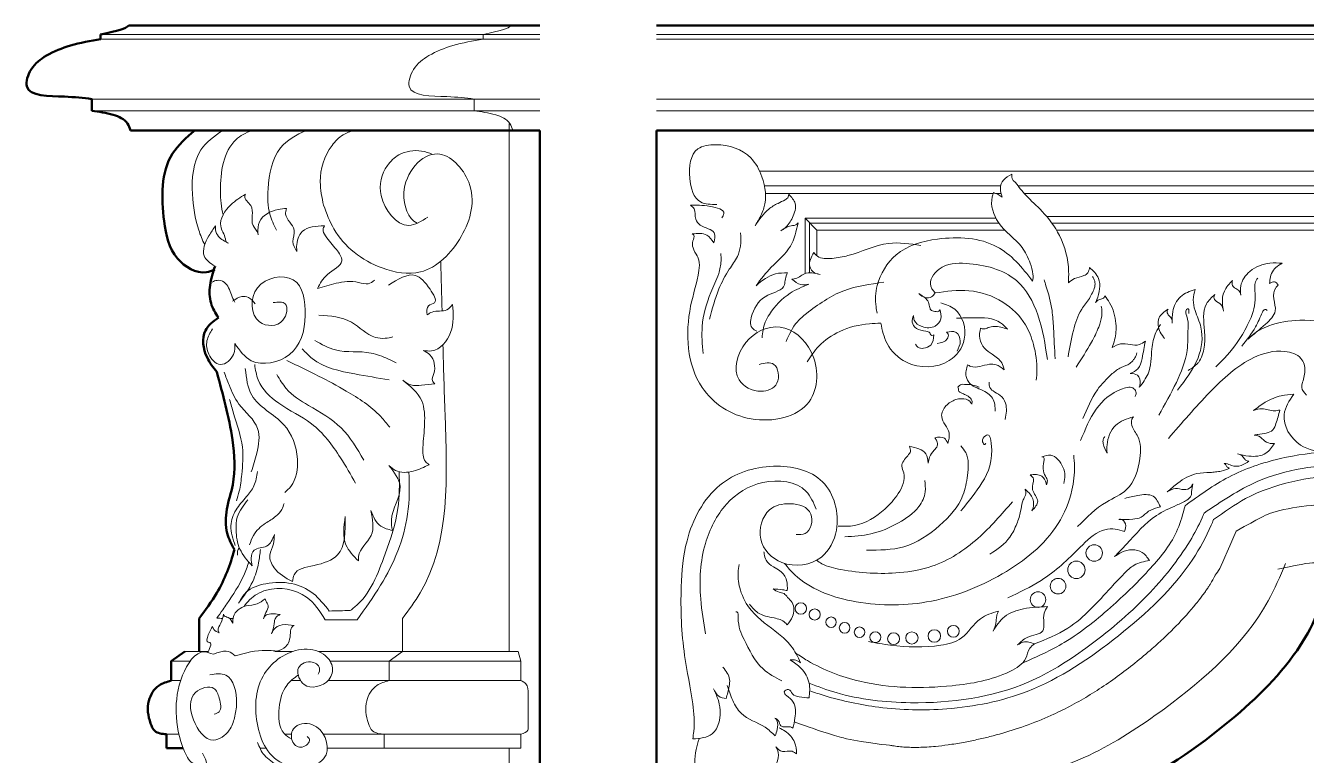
# Model space of a CAD drawing. Header units: millimetres. Extents: x -843 to 3, y 6 to 1206.
# Drawn here: x -843.4 to -355.3, y 927.6 to 1206 of the extents above; entities that cross this region are included whole.
import ezdxf

# ---------------------------------------------------------------- set-up
doc = ezdxf.new("R2010")
doc.units = ezdxf.units.MM
doc.layers.add('0model', color=7, linetype='Continuous')

msp = doc.modelspace()

# ---------------------------------------------------------------- linework, layer by layer
at = {"lineweight": 50}
for p, q in [((-814.83, 1202.69), (-814.83, 1200.84)), ((-818.24, 1178.02), (-818.24, 1173.52)), ((-803.45, 1166.03), (-647.49, 1166.03)), ((-647.49, 6.03), (-647.49, 1166.03)), ((-602.94, 1166.03), (3.13, 1166.03)), ((-602.94, 6.03), (-602.94, 1166.03)), ((-777.22, 967.21), (-777.22, 979.9)), ((-782.77, 967.21), (-787.93, 963.64)), ((-787.93, 963.64), (-787.93, 956.18)), ((-789.79, 930.42), (-789.79, 935.69)), ((-783.39, 930.42), (-789.79, 930.42))]:
    msp.add_line(p, q, dxfattribs=at)
at = {"lineweight": 5}
for p, q in [((-814.83, 1202.69), (-647.49, 1202.69)), ((-669.08, 1202.69), (-669.08, 1200.84)), ((-602.94, 1202.69), (3.13, 1202.69)), ((-814.83, 1200.84), (-647.49, 1200.84)), ((-602.94, 1200.84), (3.13, 1200.84)), ((-818.24, 1178.02), (-647.49, 1178.02)), ((-672.49, 1178.02), (-672.49, 1173.52)), ((-602.94, 1178.02), (3.13, 1178.02)), ((-818.24, 1173.52), (-647.49, 1173.52)), ((-602.94, 1173.52), (3.13, 1173.52)), ((-659.08, 1168.61), (-659.08, 967.21)), ((-256.83, 1150.5), (-563.63, 1150.5)), ((-471.78, 1144.89), (-561.82, 1144.89)), ((-263.21, 1144.89), (-465.17, 1144.89)), ((-474.67, 1142.03), (-561.45, 1142.03)), ((-471.65, 1142.03), (-473.74, 1142.03)), ((-266.4, 1142.03), (-462.83, 1142.03)), ((-473.68, 1132.6), (-546.24, 1132.6)), ((-546.24, 1132.6), (-546.24, 1111.43)), ((-546.24, 1132.6), (-541.83, 1128)), ((-274.29, 1133.19), (-454.21, 1133.19)), ((-472.5, 1130.66), (-544.66, 1130.66)), ((-544.66, 1130.66), (-544.66, 1111.7)), ((-470.22, 1128), (-541.83, 1128)), ((-541.83, 1128), (-541.83, 1127.7)), ((-541.83, 1118.19), (-541.83, 1127.7)), ((-276.01, 1130.66), (-452.24, 1130.66)), ((-279.42, 1128), (-450.51, 1128)), ((-699.72, 967.21), (-699.72, 979.9)), ((-773.85, 967.21), (-782.77, 967.21)), ((-781.04, 967.21), (-781.04, 967.21)), ((-741.83, 967.21), (-748.46, 967.21)), ((-741.83, 967.21), (-746.52, 967.21)), ((-655.75, 967.21), (-731.7, 967.21)), ((-699.72, 967.21), (-704.88, 963.64)), ((-655.75, 967.21), (-654.66, 963.64)), ((-780.68, 963.64), (-787.93, 963.64)), ((-654.66, 963.64), (-727.39, 963.64)), ((-697.63, 963.64), (-704.88, 963.64)), ((-704.88, 963.64), (-704.88, 956.18)), ((-654.66, 956.18), (-654.66, 963.64)), ((-784.31, 956.18), (-787.93, 956.18)), ((-738.57, 956.18), (-742.2, 956.18)), ((-713.98, 956.18), (-728.11, 956.18)), ((-654.66, 956.18), (-713.98, 956.18)), ((-701.26, 956.18), (-704.88, 956.18)), ((-785.03, 935.69), (-789.7, 935.69)), ((-742.11, 935.69), (-744.63, 935.69)), ((-699.62, 935.69), (-729.95, 935.69)), ((-706.73, 930.42), (-706.73, 935.69)), ((-701.98, 935.69), (-706.65, 935.69)), ((-699.62, 935.69), (-655.59, 935.69)), ((-654.66, 935.75), (-655.59, 935.69)), ((-654.66, 930.42), (-654.66, 935.75)), ((-751.79, 930.42), (-754.11, 930.42)), ((-701.61, 930.42), (-728.44, 930.42)), ((-700.34, 930.42), (-706.73, 930.42)), ((-701.61, 930.42), (-654.66, 930.42)), ((-659.08, 930.42), (-659.08, 896.84))]:
    msp.add_line(p, q, dxfattribs=at)
for centre, radius in [((-436.13, 1004.85), 3.15), ((-442.92, 998.42), 3.31), ((-449.92, 992.19), 2.97), ((-457.55, 987.06), 2.97), ((-547.96, 983.67), 2.2), ((-542.68, 981.38), 2.13), ((-536.43, 978.45), 2), ((-531.27, 976.28), 2.02), ((-525.58, 974.61), 2.01), ((-489.82, 974.98), 2.26), ((-519.56, 972.72), 2.07), ((-512.62, 972.14), 2.26), ((-505.62, 972.43), 2.33), ((-497.07, 973.18), 2.38)]:
    msp.add_circle(centre, radius, dxfattribs=at)
at = {"lineweight": 50}
msp.add_open_spline([(-814.83, 1202.69), (-808.03, 1204.01), (-805.29, 1204.91), (-804.05, 1206.03)], degree=3, dxfattribs=at)
at = {"lineweight": 5}
for points in [[(-669.08, 1202.69), (-662.28, 1204.01), (-659.54, 1204.91), (-658.3, 1206.03)], [(-684.72, 1097.2), (-684.88, 1103.42), (-685.02, 1109.61), (-685.17, 1115.81)], [(-770.53, 979.96), (-769.8, 979.94), (-769.07, 979.92), (-768.34, 979.9)], [(-765.65, 979.83), (-764.75, 979.81), (-763.85, 979.79), (-764.3, 979.8)]]:
    msp.add_open_spline(points, degree=3, dxfattribs=at)
at = {"lineweight": 50}
for points in [[(-814.83, 1200.84), (-826.37, 1198.38), (-835.47, 1194.58), (-841.32, 1189.26), (-842.98, 1182.88), (-828.64, 1178.94), (-818.24, 1178.02)], [(-818.24, 1173.52), (-810, 1171.96), (-804.61, 1168.7), (-803.45, 1166.03)], [(-778.99, 1166.03), (-787.43, 1157.18), (-790.62, 1131.42), (-785.52, 1117.14), (-774.52, 1111.96), (-771.36, 1112.85)], [(-771.23, 1114.22), (-773.14, 1106.97), (-772.76, 1100.1), (-769.96, 1094.63)], [(-769.96, 1094.63), (-774.92, 1089.67), (-774.29, 1079.49), (-770.59, 1073.89)], [(-526.85, 894.52), (-506.52, 893.95), (-464.44, 898.41), (-429.51, 911.41), (-386.09, 939.5), (-358.84, 967.69), (-351.45, 981.23), (-349.51, 987.18)], [(-787.93, 956.18), (-792.57, 954.31), (-796.48, 948.45), (-795.78, 939.81), (-794.22, 937), (-789.7, 935.69)]]:
    msp.add_spline(points, degree=3, dxfattribs=at)
at = {"lineweight": 5}
for points in [[(-669.08, 1200.84), (-680.62, 1198.38), (-689.72, 1194.58), (-695.57, 1189.26), (-697.23, 1182.88), (-682.89, 1178.94), (-672.49, 1178.02)], [(-672.49, 1173.52), (-664.25, 1171.96), (-658.86, 1168.7), (-657.7, 1166.03)], [(-579.91, 1137.79), (-586.2, 1138.74), (-590.3, 1147.82), (-587.2, 1159.01), (-580.41, 1160.59), (-567.03, 1155.53), (-562.77, 1148.37), (-562.01, 1136.55), (-564.12, 1131.79), (-565.37, 1129.68)], [(-467.58, 1149.31), (-470.69, 1147.07), (-471.91, 1144), (-471.18, 1140.55)], [(-466.12, 1146.12), (-467.19, 1147.25), (-467.58, 1149.31)], [(-471.18, 1140.55), (-472.78, 1141.62), (-474.58, 1142.32)], [(-466.12, 1146.12), (-462.2, 1141.32), (-455.99, 1135.17), (-449.4, 1125.96), (-445.88, 1112.25), (-445.95, 1107.88)], [(-759.68, 1141.66), (-765.2, 1137.69), (-769.06, 1129.53), (-767.27, 1124.7), (-766.81, 1123.38), (-766.06, 1122.98)], [(-754.79, 1126.19), (-754.91, 1126.83), (-756.75, 1129.82), (-757.61, 1137.35), (-759.91, 1140.97), (-759.68, 1141.66)], [(-589.96, 1137.47), (-582.57, 1137.05), (-577.26, 1134.27), (-578.1, 1132.71)], [(-581.11, 1123.19), (-580.98, 1126.91), (-586.3, 1129.93), (-588.01, 1132.16), (-588.66, 1136.18), (-589.96, 1137.47)], [(-565.37, 1129.68), (-560.19, 1136.02), (-556.62, 1138.22), (-553.94, 1139.58), (-552.74, 1140.65), (-552.55, 1141.69)], [(-552.55, 1141.69), (-550.14, 1138.17), (-551.15, 1132.81), (-553.98, 1128.87), (-555.55, 1127.76)], [(-743.98, 1136.25), (-747.2, 1135.91), (-754.28, 1131.2), (-754.91, 1126.83)], [(-740.03, 1119.9), (-741.57, 1123.61), (-741.05, 1128.03), (-744.33, 1134.13), (-743.98, 1136.25)], [(-771.07, 1129.59), (-773.54, 1125.85), (-775.38, 1118.15), (-771.23, 1114.22)], [(-766.06, 1122.98), (-769.92, 1125.62), (-771.07, 1128.09), (-771.07, 1129.59)], [(-729.5, 1129.62), (-737.97, 1127.5), (-740.14, 1121.73), (-740.03, 1119.9)], [(-732.19, 1105.77), (-728.42, 1111.03), (-722.92, 1116.35), (-724.98, 1120.58), (-729.16, 1125.84), (-730.07, 1128.42), (-729.5, 1129.62)], [(-549.02, 1130.74), (-551.91, 1121.94), (-559.2, 1113.84), (-565.04, 1106.8)], [(-555.55, 1127.76), (-551.7, 1129.63), (-549.43, 1130.28), (-549.02, 1130.74)], [(-587.42, 1118.14), (-589.02, 1121.24), (-589.12, 1123.87), (-588.71, 1126.09), (-589.33, 1126.55)], [(-589.33, 1126.55), (-583.8, 1126.11), (-581.11, 1123.19)], [(-582.74, 1093.98), (-579.18, 1105.55), (-575.21, 1113.08), (-572.15, 1117.95), (-570.99, 1121.84), (-570.91, 1126.97)], [(-502.2, 1122.13), (-514.49, 1122.94), (-529.99, 1118.31), (-536.06, 1117.23), (-541.64, 1118.04), (-543.05, 1119.44)], [(-563.86, 1076.78), (-558.22, 1076.78), (-557.07, 1069.67), (-563.12, 1066.56), (-571.46, 1070.89), (-568.93, 1085.11), (-555.85, 1090.99), (-543.99, 1081.6), (-544.81, 1062.56), (-566.88, 1056.02), (-585.61, 1068.03), (-589.96, 1098.95), (-586.84, 1112.56), (-586.84, 1116.58), (-587.42, 1118.14)], [(-585.22, 1080.98), (-585.55, 1091.23), (-582.24, 1104.21), (-579.27, 1111.42), (-578.36, 1116.3), (-578.44, 1119.11)], [(-543.05, 1119.44), (-544.52, 1114.13), (-542.79, 1111.76), (-540.64, 1111.14)], [(-453.99, 1078.67), (-457.63, 1095.69), (-465.76, 1108.74), (-484.93, 1115.27), (-495.21, 1113.13), (-498.42, 1106.6), (-497.78, 1105.32), (-496.81, 1104.03)], [(-445.95, 1107.88), (-443.62, 1109.52), (-440.06, 1110.65), (-438.59, 1111.73), (-437.88, 1113.77)], [(-437.88, 1113.77), (-434.52, 1109.59), (-435.14, 1101.5), (-435.63, 1100.35)], [(-364.44, 1115.36), (-369.14, 1115.41), (-376.82, 1112.28), (-380.25, 1106.8), (-380.3, 1103.23)], [(-369.29, 1107.59), (-368.99, 1110.23), (-365.81, 1114.58), (-364.44, 1115.36)], [(-763.73, 1100.58), (-765, 1103.27), (-767.7, 1108.14), (-770.47, 1108.85), (-772.32, 1108.21)], [(-749.05, 1100.34), (-744.48, 1099.89), (-745.37, 1093.62), (-754.24, 1092.99), (-755.05, 1105.98), (-741.43, 1109.02), (-736.86, 1095.5), (-742.87, 1080.55), (-757.4, 1078.2), (-763.68, 1084.79)], [(-732.19, 1105.77), (-725.1, 1107.72), (-716.52, 1108.06), (-712.8, 1107.55), (-710.51, 1108.86)], [(-705.13, 1107.02), (-694.93, 1110.75), (-689.29, 1105.43), (-687.62, 1100.33), (-689.83, 1099.11), (-690.36, 1095.69)], [(-564.78, 1089.42), (-566.51, 1090.69), (-566.49, 1095.95), (-560.52, 1103.18), (-554.19, 1107.17), (-553.86, 1109.37), (-553, 1111.71)], [(-553, 1111.71), (-557.62, 1111.32), (-565.04, 1106.8)], [(-540.64, 1111.14), (-546.58, 1111.31), (-550.44, 1109.38), (-551.33, 1109.34)], [(-551.33, 1109.34), (-547.95, 1107.26), (-544.87, 1107.38)], [(-451.03, 1078.92), (-451.66, 1090.66), (-452.21, 1097.31), (-454.52, 1106.81), (-455.22, 1109.05)], [(-446.11, 1079.61), (-444.09, 1089.72), (-440.89, 1097.8), (-437.96, 1101.98), (-436.84, 1104.14), (-435.94, 1106.37), (-435.94, 1108.53), (-436.84, 1110.34)], [(-389.74, 1075.83), (-381.61, 1085.12), (-377.8, 1091.57), (-374.9, 1100.21), (-374.9, 1104.93), (-374.19, 1109.25), (-373.78, 1109.71)], [(-383.41, 1108.85), (-386.52, 1104.66), (-387.29, 1099.98), (-386.89, 1097.15)], [(-380.3, 1103.23), (-380.98, 1104.94), (-382.64, 1105.99), (-383.51, 1107.16), (-383.41, 1108.85)], [(-365.96, 1106.97), (-367.43, 1108.32), (-369.29, 1107.59)], [(-544.87, 1107.38), (-552.07, 1103.91), (-559.93, 1095.87), (-561.54, 1092.85), (-562.73, 1086.89)], [(-516.3, 1108.12), (-531.59, 1104.88), (-545.85, 1096.14), (-549.26, 1093.08), (-553.58, 1085.53)], [(-496.81, 1104.03), (-498.17, 1102.56), (-500.57, 1102.27), (-503.04, 1103.78)], [(-503.04, 1103.78), (-499.58, 1101), (-498.86, 1098.81), (-498.44, 1097.57), (-496.88, 1096.99), (-495.3, 1097.09), (-495.01, 1097.7)], [(-496.81, 1104.03), (-483.9, 1104.89), (-470.94, 1100.53), (-462.34, 1091.93), (-459.28, 1084.36), (-457.98, 1074.43), (-458.2, 1070.8)], [(-397.62, 1105.33), (-403.24, 1102.61), (-406.18, 1096.91), (-406.37, 1092.48)], [(-404.41, 1067), (-396.57, 1079.3), (-395.46, 1090.94), (-397.69, 1097.35), (-398.37, 1101.45), (-397.62, 1105.33)], [(-390.22, 1103.39), (-393.36, 1099.87), (-394.1, 1089.53), (-394.12, 1084.11), (-395.97, 1078.17), (-396.68, 1077.23), (-400.28, 1074.48)], [(-386.89, 1097.15), (-387.74, 1099.51), (-390.06, 1101.34), (-390.5, 1102.33), (-390.22, 1103.39)], [(-377.48, 1086.45), (-370.89, 1092.11), (-367.13, 1097.18), (-367.67, 1101.76), (-366.94, 1106), (-365.96, 1106.97)], [(-755.91, 1099.83), (-758.51, 1102.32), (-760.99, 1102.71), (-764.54, 1100.86)], [(-680.69, 1099.64), (-681.45, 1088.99), (-688.68, 1081.91), (-691.88, 1082.14)], [(-690.36, 1095.69), (-688.53, 1096.75), (-682.82, 1097.66), (-680.69, 1099.64)], [(-517.49, 1092.48), (-515.08, 1084.78), (-507.73, 1077.61), (-491.37, 1078.26), (-485.64, 1086.36), (-489.28, 1097.82), (-494.62, 1100.27)], [(-442.98, 1075.78), (-437.19, 1085.26), (-434.4, 1091.04), (-433.29, 1095.29), (-433.29, 1098.01), (-433.43, 1098.98)], [(-435.63, 1100.35), (-434.35, 1101.46), (-433.57, 1101.66), (-432.35, 1102.26), (-432.07, 1102.95)], [(-432.07, 1102.95), (-430.27, 1100.29), (-427.85, 1092.34), (-428.35, 1086.13), (-429.24, 1083.22)], [(-731.67, 1095.62), (-719.23, 1092.89), (-710.12, 1087.09), (-706.38, 1086.75), (-703.48, 1087.25)], [(-504.98, 1095.4), (-505.51, 1092.95), (-503.88, 1090.53), (-500.27, 1089.47), (-498.84, 1088.79), (-498.44, 1088.02), (-497.56, 1087.89), (-497.24, 1088.06)], [(-495.01, 1097.7), (-494.54, 1094.19), (-496.7, 1091.42), (-501.77, 1091.21), (-504.75, 1093.64), (-504.98, 1095.4)], [(-488.66, 1094.43), (-481.97, 1094.6), (-471.83, 1092.67), (-469.16, 1090.24)], [(-407.99, 1097.86), (-411.46, 1094.4), (-410.94, 1089.11), (-409.29, 1086.62)], [(-411.54, 1057.41), (-404.83, 1069.94), (-400.73, 1082.13), (-400.38, 1090.52), (-400.84, 1095.23), (-400.94, 1097.68), (-400.27, 1097.99), (-400.07, 1097.42), (-400.07, 1096.2)], [(-406.37, 1092.48), (-406.71, 1094.33), (-407.9, 1095.74), (-408.3, 1097.26), (-407.99, 1097.86)], [(-379.93, 1083.77), (-374.65, 1091.11), (-372.01, 1096.71), (-371.05, 1097.7), (-370.32, 1097.54), (-370.35, 1097.22)], [(-337.86, 1061.49), (-335.08, 1065), (-334.08, 1070.21), (-343.1, 1090.37), (-357.76, 1093.64), (-369.6, 1091.52), (-376.32, 1087.6), (-377.48, 1086.45)], [(-763.68, 1084.79), (-764.17, 1080.62), (-769.18, 1076.78), (-773.6, 1080.66), (-774.31, 1085.78), (-772.22, 1090.3)], [(-545.6, 1077.76), (-541.09, 1083.77), (-533.09, 1089.37), (-521.84, 1092.3), (-517.49, 1092.48)], [(-495.94, 1084.79), (-492.13, 1086.5), (-491.83, 1088.38), (-492.48, 1089.03)], [(-492.48, 1089.03), (-488.8, 1089), (-487.19, 1085.62), (-488.4, 1081.89)], [(-479.49, 1090.62), (-479.77, 1086.67), (-477.97, 1082.98), (-475.05, 1080.7), (-471.35, 1077.32), (-470.45, 1074.69)], [(-469.16, 1090.24), (-474.25, 1091.3), (-476.53, 1090.82), (-478.14, 1090.3), (-479.49, 1090.62)], [(-418.96, 1068.04), (-415.61, 1073.25), (-414.14, 1082.7), (-412.6, 1089), (-410.92, 1092)], [(-733.25, 1085.93), (-725.29, 1082.28), (-711.77, 1081.12), (-705.31, 1078.88), (-702.16, 1077.39)], [(-497.24, 1088.06), (-498.43, 1084.16), (-501.18, 1082.94), (-503.34, 1083.31), (-504.22, 1084.49)], [(-429.24, 1083.22), (-426.09, 1084.61), (-418.91, 1084.34), (-416.64, 1085.66)], [(-416.64, 1085.66), (-417.91, 1079.07), (-419.5, 1075.08), (-422.37, 1073.35)], [(-704.9, 1070.93), (-717.95, 1073.13), (-734.16, 1079.03), (-738, 1082.74)], [(-691.88, 1082.14), (-689.3, 1080.38), (-687.85, 1073.28), (-688.38, 1070.53), (-687.46, 1069.31)], [(-440.42, 1056.11), (-434.93, 1067.08), (-429.23, 1073.26), (-425.9, 1075.62), (-422.5, 1077.15), (-421.11, 1078.61), (-420.2, 1080.13), (-419.93, 1081.24)], [(-407.86, 1048.51), (-392.01, 1066.21), (-375.31, 1079.39), (-363.5, 1081.75), (-357.32, 1079.09), (-355.8, 1074.29), (-356.87, 1069.33), (-357.02, 1067.96), (-355.27, 1065.07)], [(-759.69, 1075.17), (-757.23, 1065.04), (-745.04, 1053.78), (-739.82, 1040.67), (-742.38, 1030.23), (-744.63, 1027.98)], [(-717.66, 1031.46), (-723.41, 1041.17), (-734.5, 1054.17), (-746.95, 1061.97), (-754.76, 1070.86), (-756.12, 1076.74)], [(-704.66, 1052.8), (-708.08, 1056.9), (-721.22, 1066.62), (-731.76, 1072.36), (-743.81, 1078.24)], [(-484.44, 1076.66), (-484.94, 1072.11), (-483.48, 1069.5), (-477.8, 1066.44), (-474.38, 1062.82), (-473.92, 1060.15), (-473.86, 1058.91)], [(-470.45, 1074.69), (-473.53, 1076.66), (-476.06, 1076.82), (-483.25, 1076.04), (-484.44, 1076.66)], [(-767.75, 1073.77), (-765.89, 1068.96), (-762.1, 1061.65), (-754.98, 1052.29), (-755.3, 1042.93), (-757.42, 1035.81)], [(-714.51, 1040.22), (-723.14, 1052.53), (-735.59, 1061.14), (-744.08, 1067.57), (-747.64, 1072.91)], [(-687.46, 1069.31), (-692.51, 1068.85), (-696.63, 1068.93), (-699.69, 1070.76)], [(-699.69, 1070.76), (-692.47, 1062.88), (-691.37, 1054.07), (-691.98, 1045.01), (-691, 1039.75), (-689.66, 1038.53)], [(-488.11, 1068.16), (-486.71, 1069.1), (-485.57, 1069.18), (-481.89, 1068.74), (-479.94, 1068.04)], [(-470.08, 1055.81), (-469.94, 1062.02), (-471.96, 1064.98), (-474.7, 1066.64), (-476.08, 1068.44), (-476.15, 1070.03)], [(-422.37, 1073.35), (-419.64, 1072.63), (-418.64, 1069.31), (-418.96, 1068.04)], [(-482.77, 1061.6), (-482.77, 1063.01), (-484.2, 1064.65), (-485.2, 1065.17), (-486.8, 1065.92), (-487.69, 1066.48), (-487.92, 1067.5), (-488.11, 1068.16)], [(-441.32, 1047.71), (-435.35, 1059.72), (-425.35, 1067.5), (-420.97, 1067.5), (-420.14, 1065.9), (-420.48, 1064.58)], [(-360.11, 1065.46), (-364.84, 1064.84), (-370.93, 1062.34), (-375.44, 1059.15)], [(-360.11, 1065.46), (-363.75, 1057.67), (-357.46, 1046.02), (-337.86, 1047.61), (-333.09, 1057.52), (-332.94, 1065.01), (-334.15, 1068.41)], [(-765.69, 1063.45), (-764.14, 1058.05), (-760.79, 1045.18), (-761.05, 1034.82), (-762.02, 1028.39), (-763.11, 1024.79)], [(-491.97, 1046.62), (-491.43, 1050.63), (-494.27, 1056.89), (-492.63, 1061.03), (-488.97, 1063.4)], [(-488.97, 1063.4), (-486.59, 1063.7), (-483.58, 1062.7), (-482.77, 1061.6)], [(-375.44, 1059.15), (-372.22, 1059.89), (-367.34, 1059.08), (-365.37, 1059.37)], [(-365.37, 1059.37), (-366.87, 1054.21), (-368.03, 1051.83), (-373.72, 1050.07), (-375.11, 1049.79)], [(-442.45, 1015.01), (-431.44, 1024.29), (-423.8, 1029.05), (-418.73, 1040.89), (-419.55, 1049.32), (-421.77, 1053.44), (-421.44, 1056.58), (-421.2, 1056.82)], [(-421.2, 1056.82), (-427.96, 1053.53), (-431.26, 1046.11), (-431.26, 1042.98)], [(-486.95, 1020.91), (-478.92, 1031.65), (-475.37, 1046.66), (-476.71, 1049.9), (-478.41, 1048.67), (-478.66, 1047.23), (-477.84, 1046.25), (-477.43, 1046.77)], [(-375.11, 1049.79), (-373.42, 1049.42), (-371.07, 1047.55), (-368.3, 1046.58), (-367.44, 1046.64)], [(-533.73, 1015.05), (-527.56, 1015.34), (-515.92, 1021.62), (-510.84, 1027.48), (-508.73, 1035.37), (-509.45, 1037.93), (-507.19, 1041.95), (-506.21, 1043.62), (-506.59, 1045.54)], [(-522.93, 1005.97), (-508.68, 1007.23), (-495.12, 1015.27), (-486.16, 1026.87), (-484.43, 1034.45), (-485.12, 1043.18), (-486.96, 1045.7)], [(-506.59, 1045.54), (-500.36, 1042.64), (-499.42, 1039.14)], [(-499.42, 1039.14), (-498.9, 1041.44), (-497.15, 1044.01), (-495.96, 1045.67), (-496.13, 1047.51), (-496.9, 1048.83)], [(-496.9, 1048.83), (-493.21, 1048.59), (-491.97, 1046.62)], [(-431.26, 1042.98), (-432.68, 1046.59), (-432.71, 1048.14), (-432.06, 1049.31)], [(-367.44, 1046.64), (-370.69, 1042.92), (-377.19, 1041.8), (-381.54, 1042.72)], [(-456.05, 1041.56), (-452.71, 1042.14), (-448.04, 1037.56), (-447.28, 1034.36), (-447.77, 1031.29)], [(-454.38, 1030.8), (-454, 1032.35), (-454.72, 1034.13), (-455.61, 1036.89), (-455.52, 1038.67), (-455.25, 1040.27), (-455.43, 1041.38), (-456.05, 1041.56)], [(-401.53, 1022.83), (-384.82, 1033.81), (-365.21, 1040.86), (-326.98, 1043.28), (-262.64, 1026.95), (-234.25, 1011.88)], [(-377.21, 1039.89), (-380.09, 1038.22), (-383.77, 1038.2), (-385.93, 1038.95), (-386.56, 1038.95)], [(-381.54, 1042.72), (-379.79, 1041.88), (-378.65, 1040.5), (-377.57, 1039.91), (-377.21, 1039.89)], [(-755.01, 1035.91), (-756.41, 1030.43), (-759.22, 1026.36), (-763.23, 1021.27), (-765.17, 1015.26), (-763.5, 1007.65)], [(-689.66, 1038.53), (-695.66, 1036.08), (-702.39, 1036.32), (-704.96, 1038.28)], [(-704.96, 1038.28), (-700.69, 1030.17), (-704.01, 1017.4), (-703.64, 1013.47)], [(-549.68, 1011.92), (-546.29, 1012.26), (-544.12, 1019.71), (-551.99, 1023.64), (-559.85, 1021.27), (-563.24, 1010.16), (-555.17, 1001.21), (-540.12, 1003.31), (-534.42, 1013.55), (-539.67, 1031.96), (-558.31, 1037.94), (-578.86, 1030.67), (-591.34, 1009.51), (-593.54, 991.98), (-592.25, 965.76), (-589.16, 947.25), (-588.77, 936.79), (-589.16, 933.91)], [(-460.59, 1034.62), (-456.11, 1034.13), (-454.47, 1031.43), (-454.38, 1030.8)], [(-391.87, 1035.53), (-396.97, 1035.15), (-404.26, 1031.51), (-408.34, 1028.12)], [(-384.52, 1037.19), (-387.69, 1036.07), (-389.89, 1035.77), (-391.87, 1035.53)], [(-386.56, 1038.95), (-386.03, 1038.45), (-385.38, 1037.54), (-384.52, 1037.19)], [(-542.11, 1021.52), (-545.89, 1028.34), (-562.39, 1031.75), (-576.25, 1023.48), (-584.31, 1008.51), (-586.13, 987.3), (-584.31, 974.02)], [(-531.19, 1011.06), (-521.22, 1012.13), (-510.75, 1016.36), (-502.94, 1022.6), (-500.57, 1028.19), (-500.71, 1032.49)], [(-459.92, 1020.96), (-457.66, 1024.64), (-459.62, 1028.99), (-459.39, 1031.78), (-459.26, 1033.02), (-460.59, 1034.62)], [(-408.34, 1028.12), (-405.16, 1029.44), (-401.96, 1029.04), (-399.31, 1029.98), (-398.53, 1031.25)], [(-398.53, 1031.25), (-399.06, 1028.25)], [(-475.91, 1004.39), (-468.25, 1010.91), (-465.66, 1015.97), (-464.18, 1020.81), (-463.48, 1024.39), (-462.78, 1025.93), (-462.22, 1027.96), (-462.5, 1029.16)], [(-462.5, 1029.16), (-459.79, 1026.07), (-459.59, 1021.62), (-459.92, 1020.96)], [(-428.35, 1003.48), (-423.87, 1008.18), (-412.41, 1019.13), (-404.74, 1023.07), (-400.82, 1025.05), (-399.19, 1026.8), (-399.06, 1028.25)], [(-410.91, 1022.49), (-413.64, 1026.46), (-419.54, 1026.81), (-424.41, 1025.69)], [(-757.09, 999.96), (-761.76, 1006.35), (-763.22, 1013.66), (-762.74, 1018.52), (-758.7, 1025.12)], [(-758.04, 1007.95), (-756.61, 1011.52), (-752.01, 1016.18), (-748.05, 1018.84), (-745.79, 1021.43), (-744.94, 1023.76)], [(-711.87, 1021.09), (-711.75, 1011.51), (-716.54, 1003.53), (-716.54, 1001.81)], [(-703.64, 1013.47), (-708.06, 1015.07), (-711.87, 1021.09)], [(-463.41, 962.86), (-447.56, 970.71), (-428.83, 985.05), (-414.66, 999.05), (-404.33, 1013.91), (-401.53, 1022.83)], [(-426.77, 1017.59), (-421.47, 1017.75), (-418.25, 1018.51), (-415.4, 1020.75), (-411.83, 1022.18), (-410.91, 1022.49)], [(-721.58, 1018.75), (-724.53, 1004.14), (-733.5, 1000.09), (-741.12, 996.53), (-741.73, 993.95)], [(-716.54, 1001.81), (-721.33, 1007.95), (-721.58, 1018.75)], [(-424.53, 1013.06), (-424.27, 1015.91), (-426.16, 1017.75), (-426.77, 1017.59)], [(-748.61, 1011.88), (-751.56, 1007.46), (-756.35, 1005.86), (-757.46, 1002.91), (-757.09, 999.96)], [(-741.73, 993.95), (-748.74, 999.23), (-750.33, 1004.02), (-748.98, 1008.31), (-748.61, 1011.88)], [(-469.06, 987.78), (-456.31, 994.41), (-441.48, 1007.02), (-433.1, 1013.41), (-429.02, 1014.08), (-425.45, 1013.31), (-424.53, 1013.06)], [(-762.63, 1004.02), (-762.66, 1005.55), (-761.96, 1006.81)], [(-762.25, 985.68), (-756.87, 994), (-754.66, 1001.04), (-753.92, 1006.14)], [(-415.1, 1001.99), (-417.85, 1005.09), (-425.61, 1005.19), (-428.35, 1003.48)], [(-553.12, 990.48), (-553.4, 994.4), (-555.92, 998.07), (-558.4, 999.51), (-561.15, 1002.09), (-561.95, 1004.44), (-562.01, 1005.28)], [(-458.88, 970.15), (-446.21, 976.16), (-429.68, 991.74), (-424.75, 996.96), (-420.92, 1000.2), (-415.1, 1001.99)], [(-548.03, 963), (-551.72, 969.41), (-556.47, 974.05), (-566.8, 982.88), (-571.01, 990.7), (-571.86, 997.42), (-571.48, 1000.47)], [(-727.71, 982.71), (-733.87, 989.42), (-742.03, 993.17), (-751.81, 993.13), (-759.48, 989.76), (-762.25, 985.68)], [(-553.05, 987.92), (-554.37, 989.33), (-556.25, 989.91), (-558.56, 991.15)], [(-558.56, 991.15), (-554.91, 990.82), (-553.12, 990.48)], [(-752.16, 987.42), (-755.17, 985.42), (-759.41, 984.65), (-764.19, 980.59), (-764.42, 978.05)], [(-752.75, 979.7), (-751.81, 982.12), (-750.98, 984.71), (-751.81, 986.6), (-752.16, 987.42)], [(-553.2, 977.49), (-551.07, 980.63), (-551.31, 985.94), (-553.05, 987.92)], [(-768.3, 983.18), (-770.53, 979.96)], [(-767.96, 981.53), (-769.02, 978.11), (-770.03, 975.17), (-769.61, 974.34)], [(-764.42, 978.05), (-766.25, 980.23), (-767.84, 981.12), (-767.96, 981.53)], [(-746.39, 981.35), (-751.16, 981.35), (-752.52, 980.47), (-752.75, 979.7)], [(-749.69, 974.05), (-748.68, 977.93), (-748.09, 980.17), (-747.09, 981), (-746.39, 981.35)], [(-719.69, 982.89), (-727.71, 982.71)], [(-555.21, 956.09), (-562.35, 960.6), (-569.56, 971.82), (-571.82, 980.12), (-572.4, 982.38), (-572.77, 982.45)], [(-567.49, 985.26), (-564.31, 982.08), (-558.17, 980.05), (-553.87, 978.26), (-553.2, 977.49)], [(-472.65, 982.65), (-479.53, 979.78), (-486.7, 972.44), (-494.61, 969.68), (-513.73, 969.68), (-522.17, 971.02)], [(-453.97, 984.42), (-463.09, 983.54), (-470.33, 980.55), (-474.7, 974.97)], [(-474.7, 974.97), (-473.48, 979.02), (-473.31, 980.82), (-472.65, 982.65)], [(-465.32, 969.8), (-461.65, 972.65), (-455.74, 975.14), (-455.24, 981.88), (-453.97, 984.42)], [(-769.61, 974.34), (-771.68, 975.7), (-772.21, 976.82)], [(-741.08, 977.17), (-745.62, 977.4), (-748.98, 975.52), (-749.69, 974.05)], [(-717.1, 979.41), (-729.19, 979.41)], [(-771.94, 966.21), (-775.19, 967.11), (-783.57, 958.19), (-786.04, 943.97), (-782.85, 929.09), (-779.05, 924.41), (-775.99, 924.57)], [(-763.56, 965.66), (-766.09, 967.29), (-770.07, 966.87), (-771.94, 966.21)], [(-746.52, 967.21), (-751.74, 967.71), (-763.56, 965.66)], [(-739.25, 957.35), (-737.25, 954.67), (-727.84, 956.49), (-726.58, 961.68), (-729.84, 966.19), (-738.4, 968.01), (-752.32, 958.83), (-755.18, 940.03), (-744.19, 924.06), (-728.9, 927.9), (-734.05, 939.35), (-741.32, 937.74), (-741.55, 932.65), (-738, 930.82), (-735.25, 933.74), (-736.11, 934.82)], [(-458.88, 970.15), (-463.19, 970.83), (-465.32, 969.8)], [(-739.25, 957.35), (-739.65, 960.37), (-734.83, 963.34), (-731.39, 960.87), (-731.86, 958.56)], [(-544.79, 949.57), (-544.79, 955.21), (-547.88, 960.83), (-552.01, 964.15)], [(-552.01, 964.15), (-549.88, 963.91), (-548.03, 963)], [(-773.21, 958.42), (-767.15, 958.29), (-763.03, 947.52), (-763.8, 942), (-765.83, 937.21), (-771.77, 933.48), (-779.49, 941.24), (-778.64, 951.59), (-771.64, 953.2), (-769.61, 949.47), (-769.69, 944.25), (-771.56, 943.32)], [(-576.47, 949.28), (-575.26, 954.01), (-575.1, 956.57), (-577.67, 961.3)], [(-704.88, 956.18), (-709.52, 954.31), (-713.43, 948.45), (-712.73, 939.81), (-711.17, 937), (-706.65, 935.69)], [(-654.66, 956.18), (-652.71, 954.93), (-651.92, 951.1), (-651.85, 938.78), (-652.02, 937.32), (-654.66, 935.75)], [(-589.16, 933.91), (-581.75, 935.84), (-578.85, 946.19), (-581.27, 953.08)], [(-581.27, 953.08), (-579.26, 950.17), (-576.47, 949.28)], [(-575.98, 954.35), (-573.91, 948.57), (-570.7, 943.69), (-561.61, 938.36), (-557.69, 935.06)], [(-553.39, 950.44), (-554.26, 951.85), (-552.65, 952.76), (-551.13, 951.15), (-548.53, 949.95), (-544.79, 949.57)], [(-550.98, 938.02), (-550.2, 941.88), (-550.84, 947.95), (-553.39, 950.44)], [(-557.69, 935.06), (-557, 937.56), (-557.09, 940.98), (-557.81, 941.87)], [(-557.81, 941.87), (-556.55, 940.94), (-555.52, 938.88), (-551.91, 938.48), (-550.98, 938.02)], [(-549.58, 928.17), (-550.34, 932.64), (-553.96, 936.87), (-556.23, 938.18)], [(-755.01, 932.6), (-752.43, 927.7), (-747.61, 923.34), (-746.09, 918.51), (-747.67, 914.88), (-749.92, 912.3), (-750.71, 909.93)], [(-586.74, 933.97), (-587.87, 929.91), (-587.83, 919.74), (-586.46, 913.48), (-586.95, 909.39)], [(-772.39, 910.39), (-776.03, 913.56), (-776.09, 919.11), (-775.43, 920.1), (-774.64, 921.9), (-774.64, 925.37), (-776.01, 928.53)], [(-559.19, 921.67), (-557.28, 924.59), (-556.63, 928.79), (-557.48, 930.88)], [(-557.48, 930.88), (-555, 929.16), (-551.27, 929.19), (-549.58, 928.17)]]:
    msp.add_spline(points, degree=3, dxfattribs=at)
for points, knots in [([(-768.27, 1166.03), (-771.51, 1163.85), (-779.35, 1158.15), (-780.54, 1142.5), (-778.53, 1130.54), (-776.11, 1124.24), (-775.13, 1122.49)], [1.459097, 1.459097, 1.459097, 1.459097, 12.702298, 29.797305, 43.761381, 49.743417, 49.743417, 49.743417, 49.743417]), ([(-757.21, 1166.03), (-759.5, 1165.13), (-767.55, 1160.91), (-769.78, 1146.71), (-768.88, 1136.67), (-768.18, 1133.81)], [5.740354, 5.740354, 5.740354, 5.740354, 12.957238, 33.442709, 42.333388, 42.333388, 42.333388, 42.333388]), ([(-736.39, 1166.03), (-740.29, 1164.37), (-748.64, 1159.76), (-751.36, 1145.9), (-751.17, 1134.95), (-748.81, 1129.98), (-747.85, 1127.97)], [5.26361, 5.26361, 5.26361, 5.26361, 17.383011, 33.717326, 43.454285, 50.050715, 50.050715, 50.050715, 50.050715]), ([(-729.87, 1137.49), (-730.49, 1140.45), (-732.1, 1148.21), (-728.99, 1158.35), (-722.92, 1164.46), (-719.67, 1165.63), (-718.16, 1166.03)], [0, 0, 0, 0, 9.036772, 23.634177, 29.427918, 34.087299, 34.087299, 34.087299, 34.087299]), ([(-694.24, 1130.6), (-697.52, 1132.29), (-702.79, 1145.41), (-687.35, 1163.25), (-670.36, 1144.86), (-675.56, 1124.86), (-690.32, 1109.67), (-711.13, 1113.2), (-724.78, 1123.87), (-728.71, 1134.4), (-729.87, 1137.49)], [9.9739, 9.9739, 9.9739, 9.9739, 22.275741, 41.909819, 57.943041, 78.861383, 99.489859, 114.186303, 137.811683, 147.652941, 147.652941, 147.652941, 147.652941]), ([(-690.12, 1132.98), (-692.56, 1131.41), (-699.75, 1126.79), (-710.17, 1140.03), (-707.27, 1151.47), (-700.74, 1157.81), (-693.8, 1158.89), (-689.66, 1157.48), (-688.32, 1156.89)], [0, 0, 0, 0, 7.946622, 23.401931, 35.082231, 41.097558, 49.870655, 54.255144, 54.255144, 54.255144, 54.255144]), ([(-474.58, 1142.32), (-474.75, 1141.79), (-475.9, 1138.03), (-473.18, 1129), (-464.16, 1123.66), (-460.74, 1116.21), (-459.29, 1111.73), (-459.47, 1109.4), (-459.6, 1108.48)], [0, 0, 0, 0, 1.601386, 11.404616, 24.044979, 30.673033, 34.797202, 37.479562, 37.479562, 37.479562, 37.479562]), ([(-459.6, 1108.48), (-463.6, 1113.81), (-472.81, 1124.72), (-494.06, 1125.99), (-511.97, 1120.85), (-519.22, 1108.84), (-519.77, 1100.56), (-519.01, 1097.1), (-518.84, 1096.31)], [3.66767, 3.66767, 3.66767, 3.66767, 22.183423, 44.254393, 60.652024, 73.951487, 81.874577, 84.218244, 84.218244, 84.218244, 84.218244]), ([(-699.72, 979.9), (-697.37, 983.09), (-681.35, 1004.87), (-683.18, 1043.58), (-684.15, 1075.55), (-684.38, 1084.27)], [0, 0, 0, 0, 11.782605, 80.537553, 106.750486, 106.750486, 106.750486, 106.750486]), ([(-554.14, 1000.86), (-552.93, 999.29), (-546.5, 991.85), (-527.05, 984.68), (-499.01, 984.45), (-471.14, 995.1), (-451.18, 1010.93), (-444.44, 1027.19), (-443.42, 1036.29), (-443.81, 1040.76), (-443.93, 1042.13)], [6.816686, 6.816686, 6.816686, 6.816686, 12.744403, 36.489892, 65.09569, 95.899001, 124.558091, 138.287848, 147.579048, 151.72583, 151.72583, 151.72583, 151.72583]), ([(-701.03, 1035.83), (-700.92, 1031.1), (-700.8, 1020.34), (-706.87, 1002.95), (-712.31, 988.44), (-719.12, 983.32), (-719.69, 982.89)], [1.207263, 1.207263, 1.207263, 1.207263, 15.258494, 33.253591, 56.623519, 58.750174, 58.750174, 58.750174, 58.750174]), ([(-697.35, 1035.74), (-697.13, 1030.33), (-696.99, 1015.25), (-705.23, 995.78), (-714, 983.69), (-717.1, 979.41)], [4.260579, 4.260579, 4.260579, 4.260579, 20.396543, 49.385511, 65.285094, 65.285094, 65.285094, 65.285094]), ([(-394.26, 1020.04), (-387.69, 1024.51), (-371.19, 1035.77), (-328, 1041.46), (-276.21, 1031.8), (-236.71, 1007.72), (-212.19, 997.06), (-203.24, 993.13), (-200.22, 991.85)], [0, 0, 0, 0, 22.869274, 57.482119, 122.78081, 172.073987, 190.956642, 200.472328, 200.472328, 200.472328, 200.472328]), ([(-390.65, 1017.58), (-386.66, 1020.43), (-372.44, 1030.59), (-335.28, 1037.37), (-288.41, 1031.04), (-246.88, 1009.66), (-219.25, 997), (-204.83, 991.09), (-202.04, 989.95)], [0, 0, 0, 0, 14.161709, 50.531848, 105.757373, 148.888358, 185.397161, 194.167112, 194.167112, 194.167112, 194.167112]), ([(-467.29, 1024.41), (-471.45, 1019.57), (-480.09, 1009.55), (-495.1, 999.57), (-513.59, 996.45), (-527.76, 997.33), (-538.57, 999.78), (-541.37, 1001.58), (-542.04, 1002.06)], [0, 0, 0, 0, 19.147883, 39.71879, 52.283684, 74.700253, 82.293001, 84.769266, 84.769266, 84.769266, 84.769266]), ([(-382.06, 1013.16), (-372.83, 1018.31), (-366.49, 1021.67), (-337.25, 1025.44), (-301.8, 1021.01), (-271.1, 1008.5), (-249.59, 998.93), (-237.62, 992.62), (-232.98, 990.11)], [1.930949, 1.930949, 1.930949, 1.930949, 11.767304, 42.506323, 85.298294, 114.408143, 138.435957, 153.738782, 153.738782, 153.738782, 153.738782]), ([(-544.79, 955.22), (-541.42, 953.86), (-529.06, 949.3), (-500.51, 946.23), (-466.41, 950.75), (-437.43, 969.12), (-416.38, 986.94), (-402.09, 1004.5), (-396.05, 1015.8), (-394.51, 1019.44), (-394.26, 1020.04)], [8.135469, 8.135469, 8.135469, 8.135469, 18.687624, 46.448245, 90.753435, 115.218076, 145.096983, 170.764324, 180.353286, 182.237032, 182.237032, 182.237032, 182.237032]), ([(-544.58, 952.26), (-542.64, 951.6), (-534.07, 948.79), (-516.7, 945.08), (-490.51, 944.49), (-457.84, 950.97), (-426.27, 972.47), (-402.4, 994.58), (-393.1, 1011.62), (-390.94, 1016.86), (-390.65, 1017.58)], [3.526879, 3.526879, 3.526879, 3.526879, 9.65767, 30.597329, 56.513987, 87.896502, 128.616348, 169.393338, 184.067132, 186.396668, 186.396668, 186.396668, 186.396668]), ([(-550.45, 940.43), (-539.57, 936.46), (-533.29, 934.59), (-523.46, 932.41), (-514.04, 931.49), (-513.41, 931.38), (-513.22, 931.35), (-512.83, 931.29), (-512.63, 931.26), (-512.03, 931.17), (-511.62, 931.11), (-510.38, 930.96), (-509.52, 930.88), (-506.86, 930.7), (-504.97, 930.66), (-500.96, 930.74), (-498.84, 930.87), (-495.07, 931.23), (-493.47, 931.42), (-489.91, 931.92), (-487.94, 932.25), (-485.09, 932.77), (-484.24, 932.94), (-482.55, 933.28), (-481.71, 933.46), (-479.2, 934), (-477.54, 934.39), (-472.61, 935.64), (-469.39, 936.56), (-462.87, 938.69), (-459.58, 939.9), (-454.83, 941.86), (-453.32, 942.52), (-450.58, 943.78), (-449.36, 944.37), (-445.79, 946.15), (-443.45, 947.4), (-436.47, 951.41), (-431.87, 954.41), (-422.81, 960.99), (-418.37, 964.57), (-413.23, 969.09), (-412.43, 969.8), (-410.86, 971.23), (-410.09, 971.94), (-407.82, 974.08), (-406.37, 975.5), (-402.19, 979.75), (-399.65, 982.58), (-396.79, 986.13), (-396.23, 986.85), (-395.28, 988.1), (-394.9, 988.62), (-394.18, 989.6), (-393.85, 990.06), (-393.24, 990.94), (-392.95, 991.37), (-392.43, 992.15), (-392.19, 992.52), (-391.54, 993.55), (-391.19, 994.14), (-390.82, 994.81), (-390.72, 995), (-390.47, 995.48), (-390.37, 995.72), (-390.3, 995.88), (-390.29, 995.91), (-390.27, 995.95), (-390.27, 995.96), (-390.25, 996.02), (-390.13, 996.06), (-390.14, 996.24), (-389.27, 997.25), (-387.76, 999.86), (-385.49, 1004.98), (-382.06, 1013.16)], [0.288058, 0.288058, 0.288058, 0.288058, 1.252852, 1.252852, 3.758556, 3.758556, 4.895738, 4.895738, 6.03292, 6.03292, 8.307284, 8.307284, 12.856011, 12.856011, 21.953467, 21.953467, 31.050922, 31.050922, 37.452124, 37.452124, 44.869422, 44.869422, 47.978225, 47.978225, 51.087028, 51.087028, 57.304634, 57.304634, 69.739847, 69.739847, 83.012215, 83.012215, 89.368117, 89.368117, 94.624195, 94.624195, 104.707529, 104.707529, 124.874198, 124.874198, 145.040867, 145.040867, 148.77855, 148.77855, 152.516234, 152.516234, 159.991602, 159.991602, 174.942337, 174.942337, 178.76901, 178.76901, 181.523679, 181.523679, 183.96994, 183.96994, 186.171254, 186.171254, 188.372569, 188.372569, 192.775197, 192.775197, 194.690758, 194.690758, 198.521879, 198.521879, 199.369633, 199.369633, 200.216974, 200.216974, 201.064316, 201.064316, 202.758999, 202.758999, 205.847372, 205.847372, 205.847372, 205.847372]), ([(-758.38, 1001.43), (-758.93, 999.66), (-760.97, 994.01), (-764.89, 988.15), (-767.78, 983.94), (-768.3, 983.18)], [8.67024, 8.67024, 8.67024, 8.67024, 14.222098, 26.75857, 29.544892, 29.544892, 29.544892, 29.544892]), ([(-363.2, 1000.78), (-365.29, 995.96), (-374.93, 973.62), (-402.71, 949.1), (-438.34, 925.68), (-474.41, 914.95), (-509.57, 911.78), (-532.4, 912.62), (-541.77, 913.05)], [0, 0, 0, 0, 15.697953, 72.713296, 106.585507, 143.585581, 183.989543, 212.100247, 212.100247, 212.100247, 212.100247]), ([(-282.76, 987.84), (-291.02, 990.81), (-306.29, 995.07), (-328.34, 1000.75), (-347.03, 1001.44), (-355.47, 1001), (-366.1, 998.73)], [4.354838, 4.354838, 4.354838, 4.354838, 21.116343, 50.767435, 69.227038, 75.322754, 75.322754, 75.322754, 75.322754]), ([(-729.19, 979.41), (-731.27, 982.61), (-736.24, 990.26), (-749.4, 992.6), (-757.34, 988.13), (-759.54, 985.33), (-760.17, 984.41)], [0, 0, 0, 0, 11.197179, 26.728488, 34.094032, 37.434016, 37.434016, 37.434016, 37.434016]), ([(-772.21, 976.82), (-772.72, 975.96), (-773.63, 974.44), (-774.71, 970.77), (-772.18, 970.86), (-772.9, 969.03), (-774.01, 966.92)], [0, 0, 0, 0, 3.610372, 6.379583, 6.497472, 10.960772, 10.960772, 10.960772, 10.960772]), ([(-747.83, 967.39), (-746.49, 967.78), (-744.48, 968.54), (-742.69, 971.42), (-742.54, 974.02), (-742.29, 976.55), (-741.29, 977.06), (-741.08, 977.17)], [11.168737, 11.168737, 11.168737, 11.168737, 15.213381, 17.518407, 20.744, 23.352603, 24.040007, 24.040007, 24.040007, 24.040007]), ([(-549.93, 966.68), (-548.45, 965.68), (-540.96, 960.82), (-521.3, 953.25), (-494.14, 953), (-472.88, 956.67), (-462.01, 963.09), (-461.38, 968.32), (-459.57, 969.64), (-458.88, 970.15)], [4.54716, 4.54716, 4.54716, 4.54716, 9.904502, 31.332993, 66.644627, 89.286823, 97.142449, 101.193313, 103.674958, 103.674958, 103.674958, 103.674958]), ([(-739.51, 958.26), (-741.19, 957.12), (-745.1, 954.01), (-747.38, 945.72), (-746.89, 936.97), (-743.14, 934.43), (-742.02, 933.81)], [2.796934, 2.796934, 2.796934, 2.796934, 8.737597, 17.767657, 27.74546, 31.476307, 31.476307, 31.476307, 31.476307])]:
    msp.add_open_spline(points, degree=3, knots=knots, dxfattribs=at)
at = {"lineweight": 50}
for points, knots in [([(-770.59, 1073.89), (-768.25, 1065.38), (-764.38, 1051.38), (-763.18, 1033.18), (-767.19, 1021.84), (-767.37, 1012.93), (-764.98, 1008.13), (-763.85, 1006.13)], [0, 0, 0, 0, 26.553787, 43.693194, 53.276484, 62.48892, 69.303085, 69.303085, 69.303085, 69.303085]), ([(-777.22, 979.9), (-774.88, 983.09), (-768.91, 991.19), (-765.36, 1000.33), (-763.85, 1006.13)], [0, 0, 0, 0, 11.782605, 29.970095, 29.970095, 29.970095, 29.970095])]:
    msp.add_open_spline(points, degree=3, knots=knots, dxfattribs=at)
at = {"layer": '0model', "lineweight": 50}
for p, q in [((-647.49, 1206.03), (-804.05, 1206.03)), ((3.13, 1206.03), (-602.94, 1206.03))]:
    msp.add_line(p, q, dxfattribs=at)

doc.saveas('drawing.dxf')
